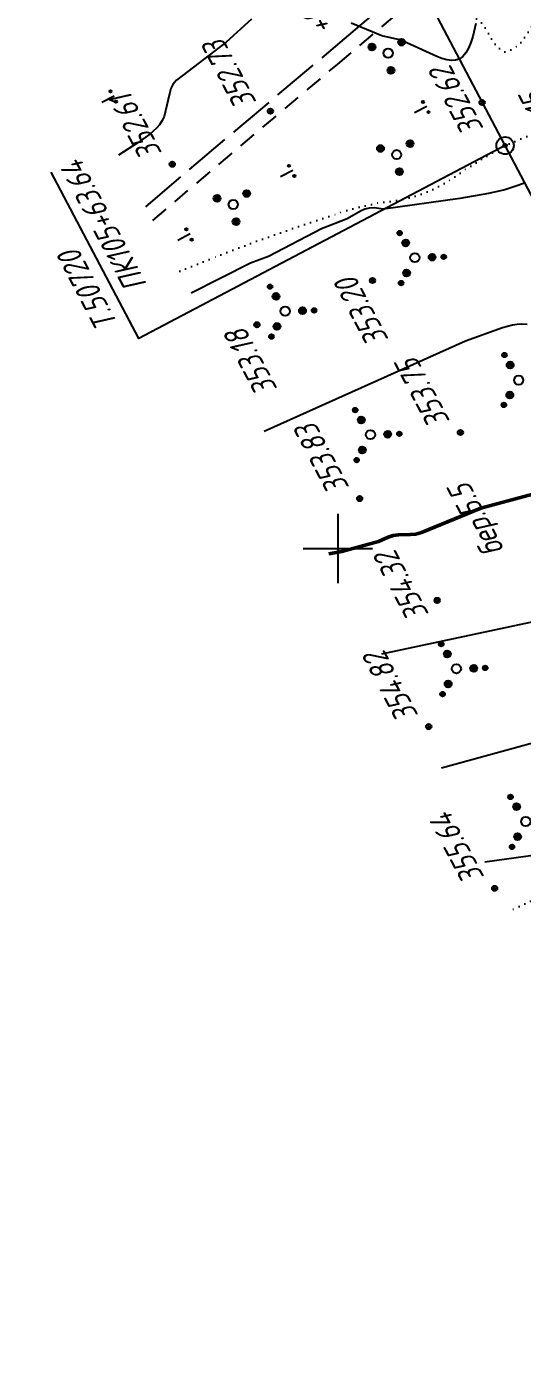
# Model space of a CAD drawing. Extents: x 1517348 to 1518464, y 2188576 to 2190606.
# Drawn here: x 1517946.2 to 1518031.9, y 2189057.1 to 2189290.4 of the extents above; entities that cross this region are included whole.
import ezdxf
from ezdxf.enums import TextEntityAlignment as Align

# ---------------------------------------------------------------- set-up
doc = ezdxf.new("R2010")
doc.units = 0
for name, pattern in [('ИИDash_30_20', [5, 3, -2]), ('ИИDash_80_20', [10, 8, -2]), ('ИИDot', [1, 0, -1])]:
    doc.linetypes.add(name, pattern=pattern)
for name, color, linetype, lineweight in [('ИИ_ГЕОПУНКТ_025', 7, 'Continuous', 25), ('ИИ_ГЕОСЕТКА_025', 3, 'Continuous', 25), ('ИИ_ДОРОГА_025', 7, 'Continuous', 25), ('ИИ_КОНТУР_025', 7, 'ИИDot', 25), ('ИИ_ОТМЕТКА_025', 7, 'Continuous', 25), ('ИИ_ПИКЕТАЖ_025', 7, 'Continuous', 25), ('ИИ_РАЗМЕР_025', 7, 'Continuous', 25), ('ИИ_РЕЛЬЕФ_025', 34, 'Continuous', 25), ('ИИ_РЕЛЬЕФ_050', 34, 'Continuous', 50), ('ИИ_ТЕКСТ_025', 7, 'Continuous', 25), ('ИИ_ТРАССА_ТРУБ_025', 7, 'Continuous', 25), ('ИИ_УГОДЬЯ_025', 7, 'Continuous', 25)]:
    doc.layers.add(name, color=color, linetype=linetype, lineweight=lineweight)
doc.styles.add('VNIPISIMPLEXCUR', font='simplex.shx', dxfattribs={"width": 0.8, "oblique": 15})
doc.dimstyles.new('ИИ-2000-м-dm$0', dxfattribs={"dimscale": 2, "dimtxt": 2.5, "dimasz": 2.5, "dimexe": 1.25, "dimexo": 0, "dimgap": 1, "dimtad": 1, "dimtoh": 1, "dimzin": 1, "dimdsep": 46, "dimtxsty": 'VNIPISIMPLEXCUR', "dimblk": 'OBLIQUE', "dimcen": 2.5, "dimaunit": 1, "dimadec": 4, "dimazin": 0, "dimtfac": 1, "dimtmove": 1, "dimatfit": 2, "dimfxl": 1, "dimarcsym": 0})
doc.dimstyles.new('ИИ-2000-м-dm$2', dxfattribs={"dimscale": 2, "dimtxt": 2.5, "dimasz": 2.5, "dimexe": 1.25, "dimexo": 0, "dimgap": 1, "dimtad": 2, "dimtoh": 1, "dimzin": 1, "dimdsep": 46, "dimtxsty": 'VNIPISIMPLEXCUR', "dimcen": 2.5, "dimaunit": 1, "dimazin": 0, "dimtfac": 1, "dimtmove": 1, "dimatfit": 2, "dimfxl": 1, "dimarcsym": 0})

# ---------------------------------------------------------------- blocks, each defined once
blk = doc.blocks.new('PICKET')
at = {"color": 0, "linetype": 'Continuous', "lineweight": 25}
for p, q in [((-0.23, 0), (0.23, 0)), ((0, 0.23), (0, -0.23))]:
    blk.add_line(p, q, dxfattribs=at)
blk.add_circle((0, 0), 0.23, dxfattribs=at)
at = {"color": 0, "linetype": 'Continuous', "style": 'VNIPISIMPLEXCUR', "oblique": 15, "width": 0.8}
blk.add_attdef('OTMETKA', (1.25, 0.3), '', height=2, dxfattribs=at)
at = {"color": 8, "linetype": 'Continuous', "style": 'VNIPISIMPLEXCUR', "oblique": 15, "width": 0.8, "flags": 1}
blk.add_attdef('NOMER', (1.25, -2.7), '', height=2, dxfattribs=at)
blk = doc.blocks.new('ИИ053951')
at = {"linetype": 'Continuous', "lineweight": 25}
h = blk.add_hatch(color=0, dxfattribs=at)
edge = h.paths.add_edge_path()
edge.add_arc((1.16, 0.95), 0.3, 0, 360)
h = blk.add_hatch(color=0, dxfattribs=at)
edge = h.paths.add_edge_path()
edge.add_arc((-1.4, 0.53), 0.3, 0, 360)
h = blk.add_hatch(color=0, dxfattribs=at)
edge = h.paths.add_edge_path()
edge.add_arc((0.24, -1.48), 0.3, 0, 360)
at = {"color": 0, "linetype": 'Continuous', "lineweight": 25}
for centre, radius in [((1.16, 0.95), 0.3), ((-1.4, 0.53), 0.3), ((0, 0), 0.4), ((0.24, -1.48), 0.3)]:
    blk.add_circle(centre, radius, dxfattribs=at)
blk = doc.blocks.new('ИИ05407')
at = {"linetype": 'Continuous', "lineweight": 25}
h = blk.add_hatch(color=0, dxfattribs=at)
edge = h.paths.add_edge_path()
edge.add_arc((-0.5, 0.1), 0.1, 0, 360)
h = blk.add_hatch(color=0, dxfattribs=at)
edge = h.paths.add_edge_path()
edge.add_arc((0.5, 0.1), 0.1, 0, 360)
at = {"color": 0, "linetype": 'Continuous', "lineweight": 25}
blk.add_lwpolyline([(0, 0), (0, 1.2)], dxfattribs=at)
for centre in [(-0.5, 0.1), (0.5, 0.1)]:
    blk.add_circle(centre, 0.1, dxfattribs=at)
blk = doc.blocks.new('ИИ053952')
at = {"linetype": 'Continuous', "lineweight": 25}
h = blk.add_hatch(color=0, dxfattribs=at)
edge = h.paths.add_edge_path()
edge.add_arc((-1.31, 2.13), 0.2, 0, 360)
h = blk.add_hatch(color=0, dxfattribs=at)
edge = h.paths.add_edge_path()
edge.add_arc((-0.79, 1.28), 0.3, 0, 360)
h = blk.add_hatch(color=0, dxfattribs=at)
edge = h.paths.add_edge_path()
edge.add_arc((1.5, 0.04), 0.3, 0, 360)
h = blk.add_hatch(color=0, dxfattribs=at)
edge = h.paths.add_edge_path()
edge.add_arc((2.5, 0.07), 0.2, 0, 360)
h = blk.add_hatch(color=0, dxfattribs=at)
edge = h.paths.add_edge_path()
edge.add_arc((-0.71, -1.32), 0.3, 0, 360)
h = blk.add_hatch(color=0, dxfattribs=at)
edge = h.paths.add_edge_path()
edge.add_arc((-1.19, -2.2), 0.2, 0, 360)
at = {"color": 0, "linetype": 'Continuous', "lineweight": 25}
for centre, radius in [((-1.31, 2.13), 0.2), ((-0.79, 1.28), 0.3), ((0, 0), 0.4), ((1.5, 0.04), 0.3), ((2.5, 0.07), 0.2), ((-0.71, -1.32), 0.3), ((-1.19, -2.2), 0.2)]:
    blk.add_circle(centre, radius, dxfattribs=at)
blk = doc.blocks.new('ИИ050052Р')
at = {"linetype": 'Continuous', "lineweight": 25}
h = blk.add_hatch(color=0, dxfattribs=at)
edge = h.paths.add_edge_path()
edge.add_arc((0, 0), 0.15, 0, 360)
at = {"color": 0, "linetype": 'Continuous', "lineweight": 25}
for radius in [0.75, 0.15]:
    blk.add_circle((0, 0), radius, dxfattribs=at)
at = {"color": 0, "linetype": 'Continuous', "style": 'VNIPISIMPLEXCUR', "oblique": 15, "width": 0.8}
for tag, p in [('CENTRE', (1.45, 0.7)), ('HEIGHT', (1.45, -2.7))]:
    blk.add_attdef(tag, p, '', height=2, dxfattribs=at)
for tag, p in [('NUMBER', (-2, -1)), ('STATIONING', (-2, -4.4)), ('ALPHA', (-2, -7.8))]:
    blk.add_attdef(tag, text='', height=2, dxfattribs=at).set_placement(p, align=Align.RIGHT)
at = {"color": 253, "linetype": 'Continuous', "style": 'VNIPISIMPLEXCUR', "oblique": 15, "width": 0.8, "flags": 1}
blk.add_attdef('NOTE', text='', height=1.6, dxfattribs=at).set_placement((-2, -10.8), align=Align.RIGHT)
blk = doc.blocks.new('ИИ15002')
at = {"linetype": 'Continuous', "lineweight": 25}
h = blk.add_hatch(color=0, dxfattribs=at)
edge = h.paths.add_edge_path()
edge.add_arc((0, 0), 0.3, 0, 360)
at = {"color": 0, "linetype": 'Continuous', "lineweight": 25}
blk.add_circle((0, 0), 0.3, dxfattribs=at)
at = {"color": 0, "linetype": 'Continuous', "style": 'VNIPISIMPLEXCUR', "oblique": 15, "width": 0.8}
blk.add_attdef('STATIONING', (1, 1.3), '', height=2, rotation=90, dxfattribs=at)
at = {"color": 7, "linetype": 'Continuous', "style": 'VNIPISIMPLEXCUR', "oblique": 15, "width": 0.8}
blk.add_attdef('HEIGHT', text='', height=2, dxfattribs=at).set_placement((0, -1.3), align=Align.TOP_CENTER)
blk = doc.blocks.new('*D23')
at = {"layer": 'Defpoints', "color": 0, "transparency": 16777216}
for p in [(1517433.62, 2190485.82), (1517814.44, 2189993.77), (1517710.22, 2189950.84), (1517583.52, 2189878.79), (1518412.38, 2188627.85)]:
    blk.add_point(p, dxfattribs=at)
at = {"layer": 'ИИ_РАЗМЕР_025', "color": 0, "lineweight": -2, "transparency": 16777216}
for p, q in [((1517701.87, 2189947.56), (1517694.82, 2189960.94)), ((1517709.2, 2189948.67), (1517701.87, 2189947.56))]:
    blk.add_line(p, q, dxfattribs=at)
blk.add_arc((1517718.1, 2189945.8), 9.35, 142.4771, 181.7709, dxfattribs=at)
at = {"layer": 'ИИ_РАЗМЕР_025', "color": 0, "transparency": 16777216}
for points in [[(1517710.25, 2189952), (1517711.11, 2189950.98), (1517713.74, 2189954.07)], [(1517709.4, 2189945.67), (1517708.1, 2189945.35), (1517709.73, 2189941.63)]]:
    blk.add_solid(points, dxfattribs=at)
at = {"layer": 'ИИ_РАЗМЕР_025', "color": 0, "transparency": 16777216, "insert": (1517695.12, 2189953.12), "char_height": 4, "attachment_point": 5, "rotation": 117.7798, "style": 'VNIPISIMPLEXCUR'}
blk.add_mtext("88°41'", dxfattribs=at)
blk = doc.blocks.new('_Oblique')
at = {"color": 0, "linetype": 'ByBlock', "lineweight": -2}
blk.add_line((-0.5, -0.5), (0.5, 0.5), dxfattribs=at)
blk = doc.blocks.new('*D27')
at = {"layer": 'Defpoints', "color": 0, "transparency": 16777216}
for p in [(1517483.76, 2190304.73), (1518396.8, 2188657.42), (1518396.8, 2188657.42)]:
    blk.add_point(p, dxfattribs=at)
at = {"layer": 'ИИ_РАЗМЕР_025', "color": 0, "lineweight": -2, "transparency": 16777216}
for p, q in [((1517483.76, 2190304.73), (1517481.57, 2190303.52)), ((1517483.76, 2190304.73), (1518396.8, 2188657.42)), ((1518396.8, 2188657.42), (1518394.62, 2188656.2))]:
    blk.add_line(p, q, dxfattribs=at)
at = {"layer": 'ИИ_РАЗМЕР_025', "color": 0, "lineweight": -2, "transparency": 16777216, "xscale": 4, "yscale": 4, "zscale": 4}
for p, rotation in [((1517483.76, 2190304.73), 118.9980081626661), ((1518396.8, 2188657.42), 298.9980081626661)]:
    blk.add_blockref('_Oblique', p, dxfattribs=dict(at, rotation=rotation))
at = {"layer": 'ИИ_РАЗМЕР_025', "color": 0, "transparency": 16777216, "insert": (1517937.66, 2189479.62), "char_height": 4, "attachment_point": 5, "rotation": 118.998, "style": 'VNIPISIMPLEXCUR'}
blk.add_mtext('1883.43', dxfattribs=at)
blk = doc.blocks.new('ИИ05012')
at = {"color": 0, "linetype": 'Continuous', "lineweight": 25, "flags": 128}
for points in [[(0, 3), (0, -3)], [(-3, 0), (3, 0)]]:
    blk.add_lwpolyline(points, dxfattribs=at)

msp = doc.modelspace()

# ---------------------------------------------------------------- linework, layer by layer
at = {"layer": 'ИИ_ГЕОПУНКТ_025'}
msp.add_lwpolyline([(1518028.97, 2189269.84), (1517965.534, 2189236.423), (1517950.366, 2189265.216)], dxfattribs=at)
at = {"layer": 'ИИ_ДОРОГА_025', "linetype": 'ИИDash_80_20', "flags": 128}
for points in [[(1518000, 2189287.371), (1518029.518, 2189312.31), (1518091.886, 2189364.972)], [(1517966.76, 2189259.198), (1517972.477, 2189264.118), (1518000, 2189287.371)]]:
    msp.add_lwpolyline(points, dxfattribs=at)
at = {"layer": 'ИИ_ДОРОГА_025', "linetype": 'ИИDash_30_20', "flags": 128}
for points in [[(1518000, 2189283.967), (1518031.196, 2189310.324), (1518093.127, 2189362.617)], [(1517968.003, 2189256.837), (1517974.164, 2189262.14), (1518000, 2189283.967)]]:
    msp.add_lwpolyline(points, dxfattribs=at)
at = {"layer": 'ИИ_КОНТУР_025', "linetype": 'ИИDot', "flags": 128}
for points in [[(1518028.532, 2189308.073), (1518025.923, 2189302.978), (1518025.039, 2189301.541), (1518023.662, 2189299.907), (1518022.829, 2189298.703), (1518022.35, 2189297.668), (1518022.024, 2189296.522), (1518021.939, 2189295.73), (1518022.017, 2189294.952), (1518022.257, 2189294.189), (1518022.659, 2189293.442), (1518023.588, 2189292.211), (1518024.236, 2189291.615), (1518024.842, 2189291.173), (1518025.415, 2189290.474), (1518026.693, 2189288.134), (1518027.308, 2189287.329), (1518028.407, 2189286.288), (1518028.831, 2189286.048), (1518029.3, 2189286.126), (1518030.335, 2189286.587), (1518030.96, 2189286.996), (1518031.566, 2189287.561), (1518032.441, 2189288.697), (1518033.803, 2189290.86), (1518034.808, 2189292.174), (1518035.541, 2189292.918), (1518036.292, 2189293.476), (1518037.062, 2189293.851), (1518038.157, 2189294.145), (1518039.338, 2189294.232), (1518041.015, 2189294.141), (1518041.777, 2189293.997), (1518042.489, 2189293.703), (1518043.595, 2189292.964), (1518044.081, 2189292.795), (1518044.608, 2189292.749), (1518045.46, 2189292.894), (1518046.367, 2189293.234), (1518046.809, 2189293.548), (1518047.704, 2189294.551), (1518047.987, 2189295.179), (1518048.199, 2189295.587), (1518048.592, 2189295.904), (1518049.075, 2189296.078), (1518049.559, 2189296.055), (1518050.08, 2189295.813), (1518050.836, 2189295.174), (1518051.811, 2189293.996), (1518051.811, 2189293.996), (1518051.968, 2189292.482), (1518051.848, 2189291.011), (1518051.883, 2189289.916), (1518051.854, 2189288.851), (1518051.761, 2189287.817), (1518051.604, 2189286.814), (1518051.383, 2189285.841), (1518051.098, 2189284.899), (1518050.749, 2189283.987), (1518050.337, 2189283.106), (1518049.863, 2189282.273), (1518049.331, 2189281.507), (1518048.74, 2189280.807), (1518048.091, 2189280.174), (1518047.384, 2189279.608), (1518046.618, 2189279.109), (1518045.795, 2189278.676), (1518043.162, 2189277.599), (1518041.556, 2189276.799), (1518040.094, 2189275.911), (1518037.37, 2189273.907), (1518035.642, 2189272.869), (1518033.591, 2189271.819), (1518028.97, 2189269.84), (1518027.366, 2189268.91), (1518024.743, 2189267.401), (1518022.076, 2189265.668), (1518019.35, 2189263.792), (1518017.935, 2189262.965), (1518016.482, 2189262.238), (1518014.99, 2189261.61), (1518013.459, 2189261.083), (1518011.889, 2189260.656), (1518010.28, 2189260.328), (1518006.908, 2189259.862), (1518005.069, 2189259.501), (1518003.117, 2189259.018), (1518001.051, 2189258.413), (1518000, 2189258.062)], [(1517972.63, 2189248.054), (1517978.838, 2189250.57), (1517985.577, 2189253.12), (1517992.631, 2189255.617), (1518000, 2189258.062)], [(1518066.129, 2189179.471), (1518058.79, 2189160.27), (1518048.568, 2189149.786), (1518034.097, 2189139.278), (1518029.649, 2189137.115)]]:
    msp.add_lwpolyline(points, dxfattribs=at)
at = {"layer": 'ИИ_РЕЛЬЕФ_025'}
for points, elevation in [([(1517985.061, 2189291.72), (1517980.654, 2189287.734), (1517972.099, 2189281.183), (1517971.459, 2189280.421), (1517971.124, 2189279.708), (1517970.848, 2189278.814), (1517969.918, 2189274.875), (1517969.625, 2189274.159), (1517969.145, 2189273.42), (1517968.628, 2189272.86), (1517967.446, 2189271.811), (1517965.421, 2189270.35), (1517962.03, 2189268.175)], 352.5), ([(1518023.925, 2189290.988), (1518023.381, 2189288.748), (1518023.027, 2189287.694), (1518022.617, 2189286.735), (1518022.149, 2189285.913), (1518021.622, 2189285.265), (1518021.033, 2189284.831), (1518020.403, 2189284.629), (1518019.685, 2189284.596), (1518018.891, 2189284.707), (1518018.035, 2189284.938), (1518017.129, 2189285.266), (1518011.339, 2189287.908), (1518010.432, 2189288.236), (1518007.605, 2189288.869), (1518002.291, 2189291.024)], 352.5), ([(1518032.324, 2189263.353), (1518030.657, 2189262.723), (1518028.896, 2189262.182), (1518026.103, 2189261.509), (1518021.157, 2189260.658), (1518007.916, 2189258.799), (1518006.281, 2189259.05), (1518005.422, 2189259.015), (1518004.707, 2189258.798), (1518003.956, 2189258.446), (1518001.645, 2189257.16), (1517997.169, 2189255.414), (1517987.982, 2189250.623), (1517984.902, 2189249.445), (1517974.633, 2189244.253)], 353), ([(1518032.77, 2189238.84), (1518031.813, 2189238.906), (1518031.046, 2189238.852), (1518030.236, 2189238.715), (1518028.512, 2189238.247), (1518022.114, 2189235.924), (1517987.253, 2189220.298)], 353.5), ([(1518045.775, 2189189.875), (1518007.569, 2189181.733)], 354.5), ([(1518037.944, 2189167.437), (1518017.98, 2189161.971)], 355), ([(1518036.278, 2189147.174), (1518025.453, 2189145.675)], 355.5)]:
    msp.add_lwpolyline(points, dxfattribs=dict(at, elevation=elevation))
at = {"layer": 'ИИ_РЕЛЬЕФ_050', "elevation": 354}
msp.add_lwpolyline([(1518033.739, 2189209.454), (1518024.79, 2189206.979), (1518014.49, 2189202.81), (1518013.515, 2189202.527), (1518012.567, 2189202.416), (1518010.533, 2189202.371), (1518009.604, 2189202.254), (1518008.709, 2189201.973), (1518007.067, 2189201.254), (1518000.716, 2189199.492), (1517998.424, 2189199.092)], dxfattribs=at)
at = {"layer": 'ИИ_ТРАССА_ТРУБ_025', "color": 4}
msp.add_lwpolyline([(1518377.009, 2188609.218), (1518355.67, 2188649.72), (1518240.39, 2188868.56), (1518167.68, 2189006.54), (1518028.97, 2189269.84), (1517889.75, 2189534.1), (1517750.65, 2189798.13), (1517720.64, 2189855.08), (1517697.553, 2189898.908)], dxfattribs=at)
msp.add_lwpolyline([(1518377.009, 2188609.218), (1518355.67, 2188649.72), (1518240.39, 2188868.56), (1518167.68, 2189006.54), (1518028.97, 2189269.84), (1517889.75, 2189534.1), (1517750.65, 2189798.13), (1517720.64, 2189855.08), (1517697.553, 2189898.908)], dxfattribs=at)

# ---------------------------------------------------------------- block references
at = {"layer": 'ИИ_ГЕОПУНКТ_025'}
ref = msp.add_blockref('ИИ050052Р', (1518028.97, 2189269.84), dxfattribs=dict(at, xscale=2, yscale=2, zscale=2, rotation=117.7797222222222))
ref.add_attrib('NUMBER', 'Т.50720', dxfattribs={"layer": '0', "color": 0, "linetype": 'Continuous', "height": 4, "rotation": 117.77972, "style": 'VNIPISIMPLEXCUR', "oblique": 15, "width": 0.8}).set_placement((1517955.041, 2189252.2), align=Align.RIGHT)
ref.add_attrib('CENTRE', '353.15', (1518040.706, 2189268.999), dxfattribs={"layer": '0', "color": 0, "linetype": 'Continuous', "height": 4, "rotation": 117.77972, "style": 'VNIPISIMPLEXCUR', "oblique": 15, "width": 0.8})
ref.add_attrib('HEIGHT', '352.75', (1518045.815, 2189271.334), dxfattribs={"layer": '0', "color": 0, "linetype": 'Continuous', "height": 4, "rotation": 117.77972, "style": 'VNIPISIMPLEXCUR', "oblique": 15, "width": 0.8})
ref.add_attrib('STATIONING', 'ПК105+63.64', dxfattribs={"layer": '0', "color": 0, "linetype": 'Continuous', "height": 4, "rotation": 117.77972, "style": 'VNIPISIMPLEXCUR', "oblique": 15, "width": 0.8}).set_placement((1517955.484, 2189267.711), align=Align.RIGHT)
at = {"layer": 'ИИ_ГЕОСЕТКА_025', "xscale": 2, "yscale": 2, "zscale": 2}
msp.add_blockref('ИИ05012', (1518000, 2189200), dxfattribs=at)
at = {"layer": 'ИИ_ОТМЕТКА_025'}
ref = msp.add_blockref('PICKET', (1517988.328, 2189275.796, 352.73), dxfattribs=dict(at, xscale=2, yscale=2, zscale=2, rotation=117.7797222222222))
ref.add_attrib('OTMETKA', '352.73', (1517986.03, 2189277.353, 352.73), dxfattribs={"layer": '0', "color": 0, "height": 4, "rotation": 117.77972, "style": 'VNIPISIMPLEXCUR', "oblique": 15, "width": 0.8})
ref = msp.add_blockref('PICKET', (1518024.972, 2189277.296, 352.62), dxfattribs=dict(at, xscale=2, yscale=2, zscale=2, rotation=117.7797222222222))
ref.add_attrib('OTMETKA', '352.62', (1518025.354, 2189272.779, 352.62), dxfattribs={"layer": '0', "color": 0, "linetype": 'Continuous', "height": 4, "rotation": 117.77972, "style": 'VNIPISIMPLEXCUR', "oblique": 15, "width": 0.8})
ref = msp.add_blockref('PICKET', (1517971.35, 2189266.6, 352.61), dxfattribs=dict(at, xscale=2, yscale=2, zscale=2, rotation=117.7797222222222))
ref.add_attrib('OTMETKA', '352.61', (1517969.654, 2189268.532, 352.61), dxfattribs={"layer": '0', "color": 0, "height": 4, "rotation": 117.77972, "style": 'VNIPISIMPLEXCUR', "oblique": 15, "width": 0.8})
ref = msp.add_blockref('PICKET', (1518006.01, 2189246.45, 353.2), dxfattribs=dict(at, xscale=2, yscale=2, zscale=2, rotation=117.7797222222222))
ref.add_attrib('OTMETKA', '353.20', (1518008.894, 2189236.239, 353.2), dxfattribs={"layer": '0', "color": 0, "height": 4, "rotation": 117.77972, "style": 'VNIPISIMPLEXCUR', "oblique": 15, "width": 0.8})
ref = msp.add_blockref('PICKET', (1517986.01, 2189238.79, 353.18), dxfattribs=dict(at, xscale=2, yscale=2, zscale=2, rotation=117.7797222222222))
ref.add_attrib('OTMETKA', '353.18', (1517989.644, 2189227.674, 353.18), dxfattribs={"layer": '0', "color": 0, "height": 4, "rotation": 117.77972, "style": 'VNIPISIMPLEXCUR', "oblique": 15, "width": 0.8})
ref = msp.add_blockref('PICKET', (1518021.23, 2189220.12, 353.75), dxfattribs=dict(at, xscale=2, yscale=2, zscale=2, rotation=117.7797222222222))
ref.add_attrib('OTMETKA', '353.75', (1518019.534, 2189222.052, 353.75), dxfattribs={"layer": '0', "color": 0, "height": 4, "rotation": 117.77972, "style": 'VNIPISIMPLEXCUR', "oblique": 15, "width": 0.8})
ref = msp.add_blockref('PICKET', (1518003.79, 2189208.67, 353.83), dxfattribs=dict(at, xscale=2, yscale=2, zscale=2, rotation=117.7797222222222))
ref.add_attrib('OTMETKA', '353.83', (1518002.094, 2189210.602, 353.83), dxfattribs={"layer": '0', "color": 0, "height": 4, "rotation": 117.77972, "style": 'VNIPISIMPLEXCUR', "oblique": 15, "width": 0.8})
ref = msp.add_blockref('PICKET', (1518017.21, 2189191.02, 354.32), dxfattribs=dict(at, xscale=2, yscale=2, zscale=2, rotation=117.7797222222222))
ref.add_attrib('OTMETKA', '354.32', (1518015.878, 2189188.607, 354.32), dxfattribs={"layer": '0', "color": 0, "height": 4, "rotation": 117.77972, "style": 'VNIPISIMPLEXCUR', "oblique": 15, "width": 0.8})
ref = msp.add_blockref('PICKET', (1518015.75, 2189169.15, 354.82), dxfattribs=dict(at, xscale=2, yscale=2, zscale=2, rotation=117.7797222222222))
ref.add_attrib('OTMETKA', '354.82', (1518014.054, 2189171.082, 354.82), dxfattribs={"layer": '0', "color": 0, "height": 4, "rotation": 117.77972, "style": 'VNIPISIMPLEXCUR', "oblique": 15, "width": 0.8})
ref = msp.add_blockref('PICKET', (1518027.16, 2189141.13, 355.64), dxfattribs=dict(at, xscale=2, yscale=2, zscale=2, rotation=117.7797222222222))
ref.add_attrib('OTMETKA', '355.64', (1518025.464, 2189143.062, 355.64), dxfattribs={"layer": '0', "color": 0, "height": 4, "rotation": 117.77972, "style": 'VNIPISIMPLEXCUR', "oblique": 15, "width": 0.8})
at = {"layer": 'ИИ_ПИКЕТАЖ_025', "color": 4}
ref = msp.add_blockref('ИИ15002', (1518014.276, 2189297.731, 352.31), dxfattribs=dict(at, xscale=2, yscale=2, zscale=2, rotation=117.7815907159177))
ref.add_attrib('STATIONING', '+95.16', (1517999.374, 2189290.163), dxfattribs={"layer": '0', "color": 0, "linetype": 'Continuous', "height": 4, "rotation": 117.77972, "style": 'VNIPISIMPLEXCUR', "oblique": 15, "width": 0.8})
ref.add_attrib('HEIGHT', '352.31', dxfattribs={"layer": '0', "color": 7, "linetype": 'Continuous', "height": 4, "rotation": 117.78159, "style": 'VNIPISIMPLEXCUR', "oblique": 15, "width": 0.8}).set_placement((1517997.059, 2189298.429), align=Align.TOP_CENTER)
at = {"layer": 'ИИ_УГОДЬЯ_025', "xscale": 2, "yscale": 2, "zscale": 2}
for name, p in [('ИИ053951', (1518008.717, 2189285.855)), ('ИИ053951', (1518010.196, 2189268.274)), ('ИИ053951', (1517981.906, 2189259.63)), ('ИИ053952', (1518013.335, 2189250.418)), ('ИИ053952', (1517990.892, 2189241.133)), ('ИИ053952', (1518005.652, 2189219.742)), ('ИИ053952', (1518020.533, 2189179.184)), ('ИИ053952', (1518032.54, 2189152.712))]:
    msp.add_blockref(name, p, dxfattribs=at)
at = {"layer": 'ИИ_УГОДЬЯ_025', "xscale": 2, "yscale": 2, "zscale": 2, "rotation": 117.7797222222222}
for name, p in [('ИИ05407', (1517961.298, 2189278.424)), ('ИИ05407', (1518015.417, 2189276.61)), ('ИИ05407', (1517992.195, 2189265.536)), ('ИИ05407', (1517974.429, 2189254.523)), ('ИИ053952', (1518031.314, 2189229.194))]:
    msp.add_blockref(name, p, dxfattribs=at)

# ---------------------------------------------------------------- texts
at = {"layer": 'ИИ_ТЕКСТ_025', "style": 'VNIPISIMPLEXCUR', "oblique": 15, "width": 0.8}
msp.add_text('бер.5.5', height=4, rotation=117.77972, dxfattribs=at).set_placement((1518028.939, 2189199.786))

# ---------------------------------------------------------------- dimensions: what is measured, and where the dimension line sits
at = {"layer": 'ИИ_РАЗМЕР_025'}
dim = msp.add_angular_dim_2l(base=(1517710.224, 2189950.843), line1=((1518412.378, 2188627.85), (1517433.622, 2190485.815)), line2=((1517814.441, 2189993.765), (1517583.525, 2189878.795)), dimstyle='ИИ-2000-м-dm$2', override={"dimtxt": 2, "dimasz": 2, "dimgap": 0.5}, dxfattribs=at)
dim.commit()
dim.dimension.update_dxf_attribs({"geometry": '*D23', "text_midpoint": (1517695.12, 2189953.116), "dimtype": 162})
dim = msp.add_aligned_dim(p1=(1517483.755, 2190304.733), p2=(1518396.803, 2188657.416), distance=0, dimstyle='ИИ-2000-м-dm$0', override={"dimtxt": 2, "dimasz": 2, "dimgap": 0.5, "dimzin": 0}, dxfattribs=at)
dim.commit()
dim.dimension.update_dxf_attribs({"geometry": '*D27', "text_midpoint": (1517937.655, 2189479.62)})

doc.saveas('drawing.dxf')
